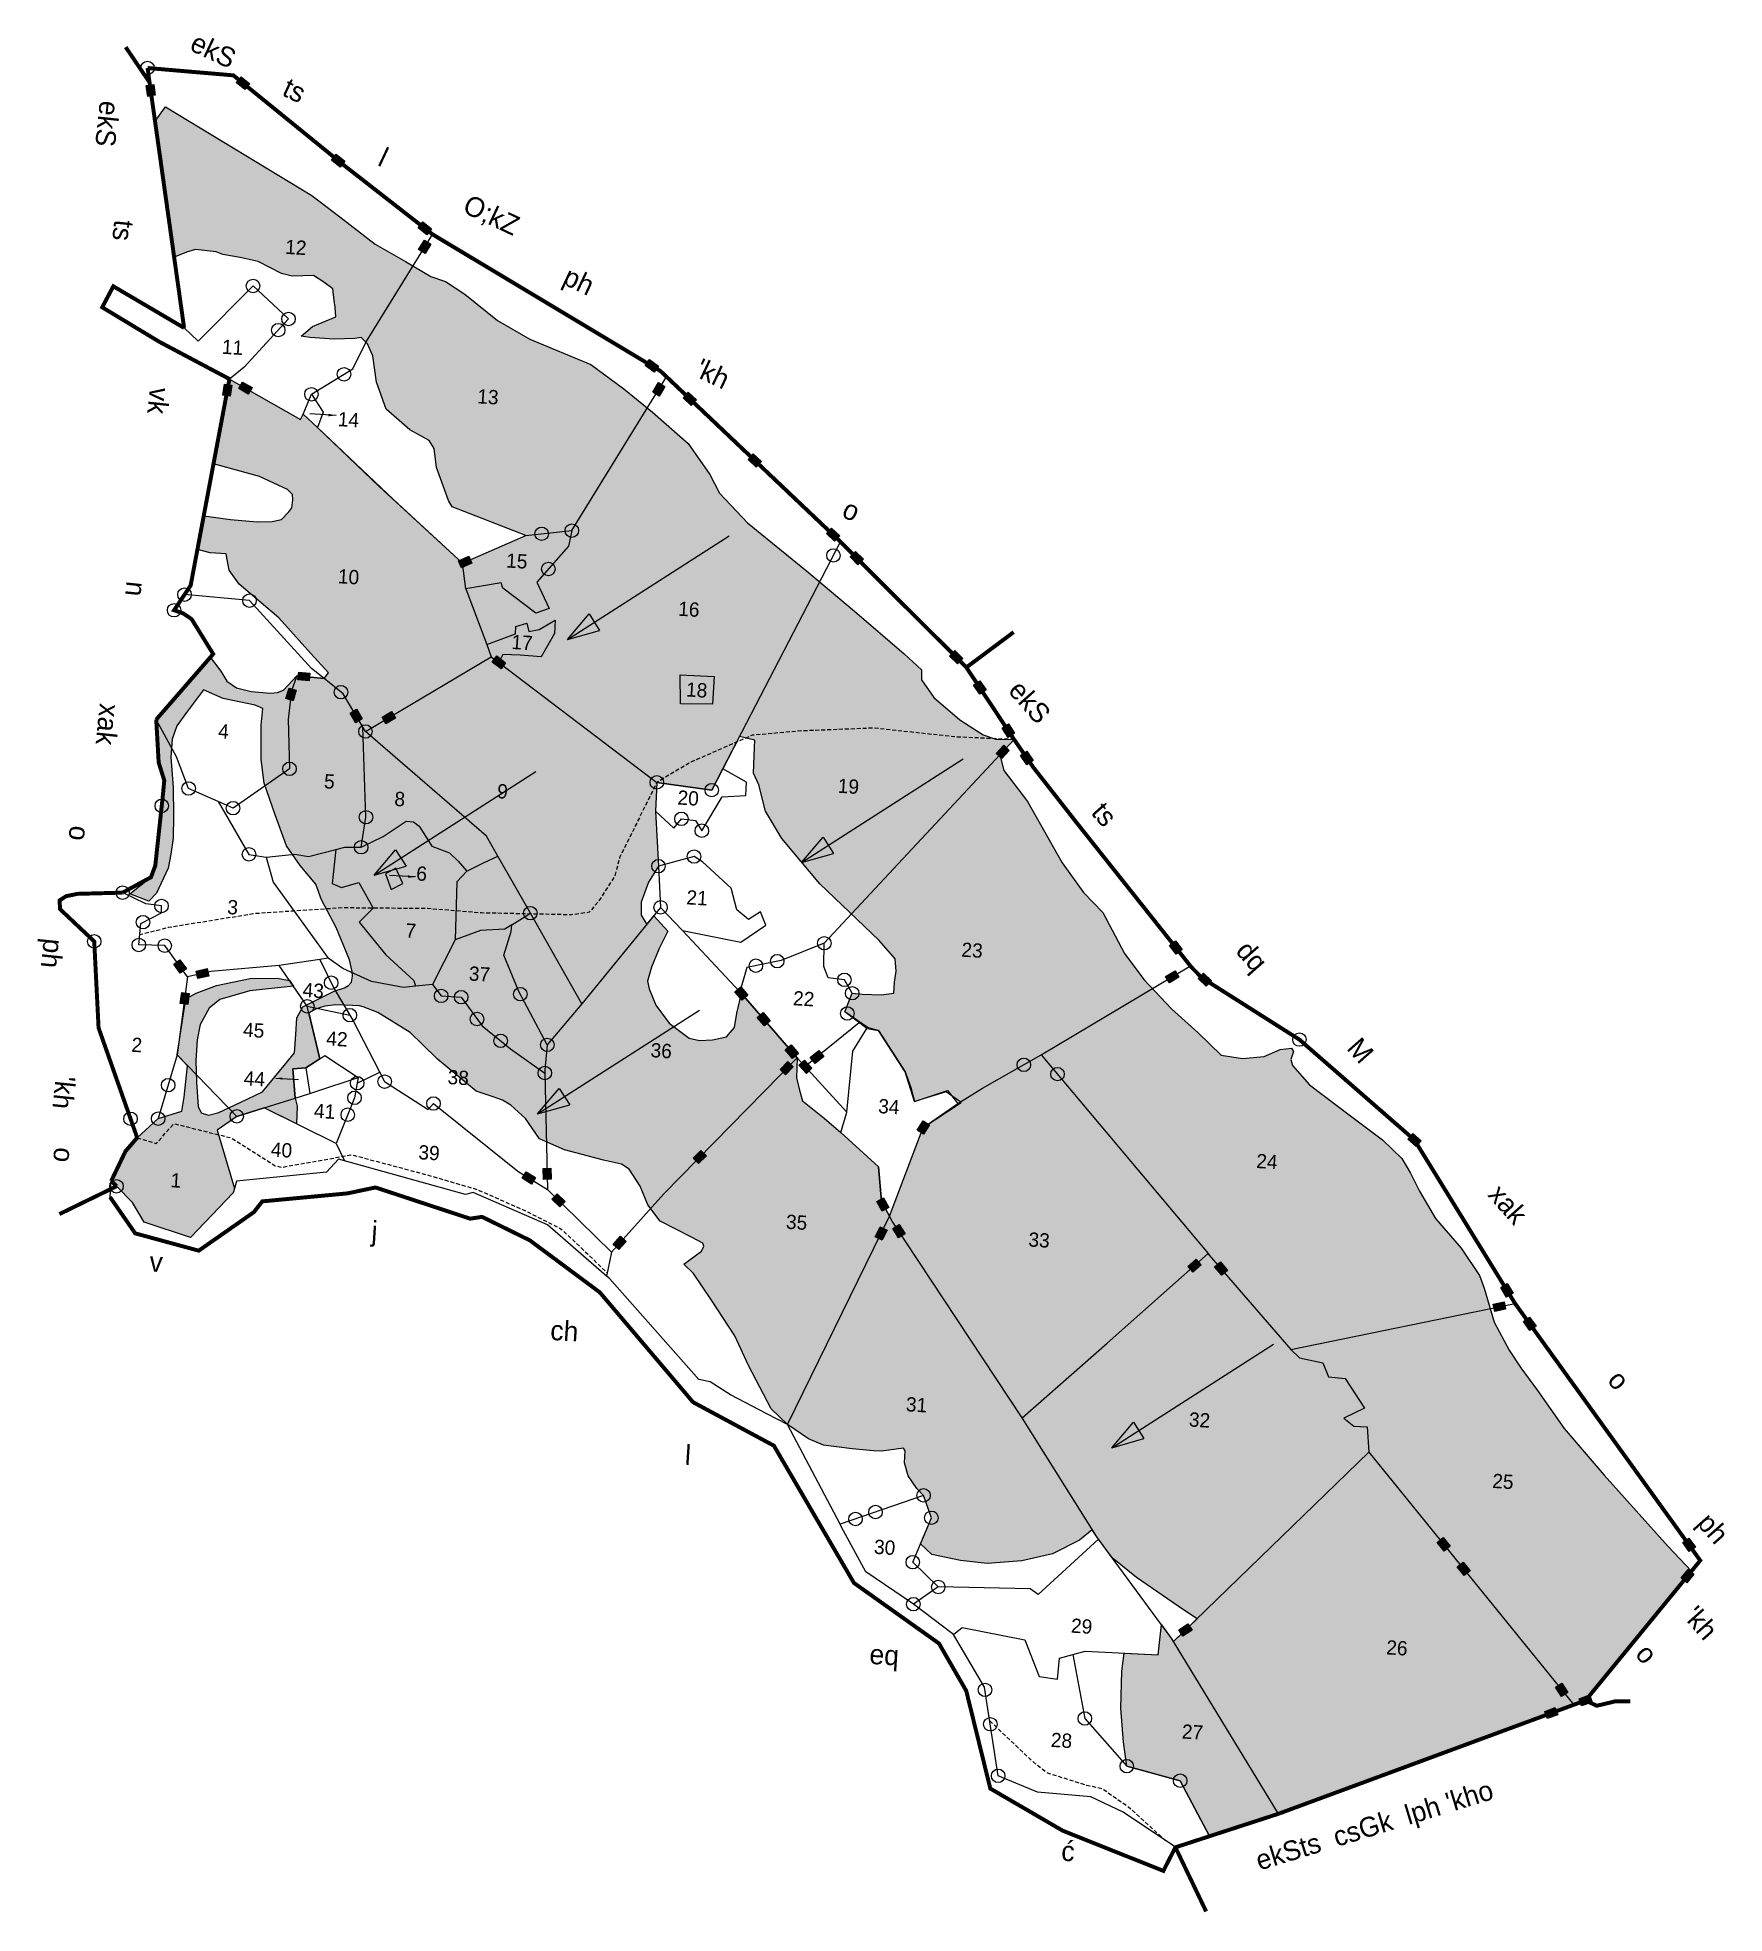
# Model space of a CAD drawing. Header units: metres. Extents: x 283299 to 285435, y 2014805 to 2017180.
import ezdxf
from ezdxf.enums import TextEntityAlignment as Align

# ---------------------------------------------------------------- set-up
doc = ezdxf.new("R2010")
doc.units = ezdxf.units.M
doc.header["$MEASUREMENT"] = 0
for name, pattern in [('DASHDOT', [1, 0.5, -0.25, 0, -0.25]), ('DASHED', [0.75, 0.5, -0.25]), ('DIVIDE', [1.25, 0.5, -0.25, 0, -0.25, 0, -0.25])]:
    doc.linetypes.add(name, pattern=pattern)
for name, color, linetype in [('LINE_FOOTPATH', 1, 'DASHED'), ('OFF', 1, 'Continuous'), ('POLY_HATCH', 12, 'Continuous'), ('POLY_PARCEL', 6, 'Continuous'), ('POLY_WATER', 4, 'Continuous'), ('SYM_ARROW', 1, 'Continuous'), ('SYM_STONE', 1, 'Continuous'), ('TEXT_MAPOUT', 7, 'Continuous'), ('TEXT_PARCEL', 7, 'Continuous'), ('V_BOUND_LINE', 7, 'Continuous'), ('V_BOUND_STREAM_LINE', 7, 'DASHDOT'), ('V_DIVIDE_LINE', 7, 'DIVIDE')]:
    doc.layers.add(name, color=color, linetype=linetype)
doc.styles.get("Standard").update_dxf_attribs({"font": 'arial.ttf'})
doc.styles.add('TEXT_MAP', font='', dxfattribs={"height": 2.5})
doc.styles.get('TEXT_MAP').set_extended_font_data('Kruti Dev 050')
doc.dimstyles.get("Standard").update_dxf_attribs({"dimtxt": 0.18, "dimasz": 0.18, "dimexe": 0.18, "dimexo": 0.0625, "dimgap": 0.09, "dimtad": 0, "dimtih": 1, "dimtoh": 1, "dimdec": 4, "dimzin": 0, "dimdsep": 46, "dimtxsty": 'Standard', "dimcen": 0.09, "dimadec": 0, "dimazin": 0, "dimtfac": 1, "dimtdec": 4, "dimtofl": 0, "dimtmove": 0, "dimatfit": 3, "dimfxl": 0, "dimtolj": 1, "dimtzin": 0, "dimarcsym": 0})
pattern_1 = [(356.4002, (282845.832, 2014516.865), (13.299396, 11.725077), [12.53697, -12.53697]), (86.4002, (282858.345, 2014516.078), (-11.725077, 13.299396), [12.53697, -12.53697])]

# ---------------------------------------------------------------- blocks, each defined once
blk = doc.blocks.new('STONESQUAREFILLED')
blk.add_hatch(color=256).paths.add_polyline_path([(0.7, -0.48), (0.7, 0.48), (-0.7, 0.48), (-0.7, -0.48)])
blk.add_lwpolyline([(-0.7, 0.48), (0.7, 0.48), (0.7, -0.48), (-0.7, -0.48)], close=True)
blk = doc.blocks.new('STONE')
blk.add_circle((0, 0), 0.851)
blk = doc.blocks.new('ARROWASPECT')
h = blk.add_hatch(color=256)
h.paths.add_polyline_path([(2.85, -2.85), (3.72, -1.98), (0, 0)])
h.paths.add_polyline_path([(0, 0), (1.98, -3.72), (2.85, -2.85)])
for points in [[(0, 0), (17.15, -17.15)], [(0, 0), (1.98, -3.72)], [(0, 0), (3.72, -1.98)], [(3.72, -1.98), (1.98, -3.72)]]:
    blk.add_lwpolyline(points)
blk = doc.blocks.new('TEXTARROW')
blk.add_leader([(0.04, -0.01), (8.68, -0.01)], dimstyle='Standard', override={"dimtxt": 2.5, "dimasz": 2.5, "dimexe": 1.25, "dimexo": 0.625, "dimgap": 0.625, "dimtad": 1, "dimtih": 0, "dimtoh": 0, "dimzin": 8, "dimcen": 2.5, "dimtofl": 1})
blk = doc.blocks.new('5232')
at = {"layer": 'POLY_HATCH'}
h = blk.add_hatch(dxfattribs=at)
h.set_pattern_fill('ZIGZAG', color=256, scale=100.295779, angle=-3.5998, style=0)
h.set_pattern_definition(pattern_1)
h.paths.add_polyline_path([(284203.1, 2016562), (284198.5, 2016565.8), (284162.8, 2016603.4), (284150.7, 2016627.2), (284123.3, 2016666.4), (284078.1, 2016705.8), (284041.6, 2016735.4), (284000.1, 2016766.1), (283922.9, 2016798.2), (283881.8, 2016822.1), (283840.4, 2016855.3), (283815.9, 2016871.4), (283797.5, 2016877.6), (283765.5, 2016896.7), (283726.8, 2016918.7), (283682.1, 2016953), (283646.9, 2016980.4), (283535.3, 2017047.9), (283461.4, 2017092.6), (283448.2, 2017074.5), (283472.4, 2016902), (283488.2, 2016908.5), (283499.5, 2016912), (283525.7, 2016908.7), (283534, 2016905.6), (283555.9, 2016901.7), (283578.6, 2016896.8), (283608.3, 2016881.3), (283621.7, 2016877.9), (283649, 2016878.8), (283662.1, 2016870.3), (283673.5, 2016861.9), (283675.2, 2016847.3), (283676.3, 2016838.7), (283677.3, 2016826.8), (283647.5, 2016814.2), (283633.1, 2016802.3), (283644.3, 2016800.3), (283674.9, 2016798.4), (283701.3, 2016799.3), (283709.1, 2016800.5), (283717.4, 2016792.6), (283723.8, 2016777.4), (283728.5, 2016743.9), (283740.9, 2016709.9), (283770.7, 2016683.4), (283795.4, 2016669.9), (283801.6, 2016660.1), (283804.4, 2016636.1), (283819.6, 2016594.3), (283824.3, 2016586.3), (283917.6, 2016549.9), (283837.3, 2016514.7), (283750.4, 2016594.9), (283653.7, 2016686.4), (283635.7, 2016703.4), (283632.3, 2016696.5), (283542.4, 2016747.9), (283522.2, 2016640.5), (283580.3, 2016624.7), (283615.8, 2016608), (283622.3, 2016601.6), (283622.7, 2016594.8), (283621.2, 2016584.7), (283617.5, 2016579.8), (283608.3, 2016570.1), (283596.3, 2016567.5), (283577.5, 2016567), (283543.6, 2016570), (283509.8, 2016574.7), (283501.8, 2016532.2), (283517.9, 2016527.7), (283538.3, 2016526.5), (283539.5, 2016519.6), (283542.1, 2016505.8), (283554.6, 2016488), (283604.8, 2016445.6), (283645.4, 2016400.5), (283667.7, 2016376.1), (283662.4, 2016368.6), (283627.6, 2016372.3), (283610.9, 2016354.1), (283603.1, 2016351.2), (283594.5, 2016350.1), (283569.9, 2016352.5), (283551.5, 2016357), (283539.2, 2016365.5), (283531.5, 2016377.9), (283518.2, 2016395.7), (283449.7, 2016316.8), (283452.8, 2016262.4), (283459.9, 2016239.7), (283448.5, 2016131.9), (283443, 2016117.2), (283416.3, 2016096.2), (283440.2, 2016087), (283449.9, 2016097.1), (283464.7, 2016128.9), (283468.4, 2016146.5), (283471.3, 2016166.8), (283471.4, 2016194.9), (283471.1, 2016230.7), (283468.4, 2016269.2), (283469.8, 2016292.1), (283476, 2016308.7), (283488.2, 2016325.8), (283509.5, 2016354.3), (283534.4, 2016343.4), (283574.8, 2016334.9), (283584.8, 2016330.8), (283582.6, 2016309.7), (283582.4, 2016266.3), (283586.5, 2016236.2), (283600.1, 2016196.2), (283614.7, 2016156.9), (283631.9, 2016132), (283651.7, 2016108.6), (283659, 2016088.6), (283677.4, 2016053.6), (283694.4, 2016012.5), (283697.7, 2015997.8), (283698.2, 2015991.8), (283696.9, 2015984.3), (283693.2, 2015980.2), (283687.9, 2015977.2), (283674.9, 2015972.9), (283635.3, 2015953.2), (283627.6, 2015939.2), (283626.3, 2015918), (283624.8, 2015895.1), (283611.9, 2015878.9), (283584.2, 2015845.7), (283556.1, 2015832.2), (283528.9, 2015819.4), (283515.9, 2015816), (283506.7, 2015819.1), (283503, 2015827), (283500.6, 2015857.8), (283499.8, 2015885.1), (283501.4, 2015911.4), (283505.2, 2015930.8), (283516.7, 2015951.3), (283530.2, 2015962.4), (283568.4, 2015973.6), (283623.4, 2015979.4), (283618.3, 2015986.7), (283602.7, 2015989.6), (283568.6, 2015989.2), (283526.2, 2015980), (283500.1, 2015970.5), (283487.2, 2015963.2), (283476.2, 2015892.3), (283489.5, 2015878.6), (283484.9, 2015839), (283482.1, 2015821.3), (283452.2, 2015811.6), (283425.6, 2015787.5), (283410.7, 2015770.2), (283392.7, 2015732.7), (283399.4, 2015726), (283419.7, 2015705.5), (283434.5, 2015680.4), (283493.1, 2015661), (283547.1, 2015717.7), (283548.6, 2015723.1), (283526.9, 2015797.1), (283551.7, 2015814.5), (283586.3, 2015825.3), (283627.2, 2015805.2), (283628.2, 2015827.5), (283625.8, 2015837.7), (283622.6, 2015874.6), (283639.1, 2015876), (283656.9, 2015887.4), (283643, 2015945.4), (283651.2, 2015950.3), (283656.4, 2015951.7), (283663.4, 2015953.8), (283677.1, 2015955.5), (283698.4, 2015955), (283706.9, 2015954.5), (283711.9, 2015953.3), (283730.2, 2015946.2), (283771.2, 2015920.6), (283786.5, 2015906.1), (283805.7, 2015887), (283830.3, 2015866.6)])
h = blk.add_hatch(dxfattribs=at)
h.set_pattern_fill('ZIGZAG', color=256, scale=100.295779, angle=-3.5998, style=0)
h.set_pattern_definition(pattern_1)
h.paths.add_polyline_path([(285037.9, 2015742.7), (285026.7, 2015761), (285002.6, 2015784.7), (284962, 2015815.3), (284909.9, 2015854.4), (284888.4, 2015878.7), (284886.3, 2015886.5), (284889.5, 2015896.5), (284887.2, 2015900.9), (284872.7, 2015899.3), (284852.5, 2015890.4), (284825.1, 2015887.8), (284798.1, 2015892.1), (284769.2, 2015920.3), (284735.3, 2015950.5), (284700.1, 2015987.7), (284675.8, 2016020.7), (284648.4, 2016072.7), (284623.6, 2016098.1), (284597, 2016135.5), (284552.9, 2016213.1), (284523, 2016252.4), (284517.8, 2016272), (284536, 2016291.5), (284512.7, 2016292.2), (284496.9, 2016297.5), (284467.4, 2016316.4), (284434.2, 2016344.9), (284418.6, 2016367.1), (284418.6, 2016379.9), (284396.8, 2016400), (284333.8, 2016454.2), (284273, 2016504.9), (284203.1, 2016562), (283830.3, 2015866.6), (283854.6, 2015846.6), (283876.3, 2015839.2), (283888, 2015835.1), (283898.6, 2015828.5), (283917.2, 2015812), (283935.2, 2015786.1), (283966.7, 2015772.2), (284016.1, 2015758.9), (284038.8, 2015754.1), (284048.6, 2015747.5), (284062.6, 2015726.2), (284072.2, 2015702.6), (284087.9, 2015682), (284127.6, 2015661.6), (284141.6, 2015653.9), (284143, 2015650.4), (284140.1, 2015643.8), (284117.7, 2015627.3), (284130.1, 2015615.8), (284152.7, 2015582), (284182.3, 2015536.7), (284199.5, 2015499), (284228.4, 2015444.4), (284249, 2015424.5), (284275.5, 2015406.5), (284294.6, 2015398.5), (284330.9, 2015393.7), (284358, 2015391.1), (284368.2, 2015390.5), (284395.7, 2015394.7), (284398, 2015391.2), (284397.1, 2015375.9), (284402, 2015359.4), (284412.9, 2015343.4), (284421.3, 2015334.7), (284431.2, 2015306.4), (284417.3, 2015273.4), (284431.9, 2015259.9), (284468.1, 2015252.5), (284501.9, 2015248.7), (284545.6, 2015251.9), (284584.5, 2015260.6), (284618.8, 2015278), (284634.9, 2015291.3), (284640.7, 2015282.1), (284660.3, 2015255.5), (284690.8, 2015230.9), (284750.4, 2015189.7), (284767.6, 2015178.5), (284737.8, 2015149.7), (284722.7, 2015171), (284718.5, 2015132.7), (284675.4, 2015135), (284672.3, 2015112), (284671, 2015065.2), (284674.3, 2015022.4), (284678.6, 2014992), (284746.2, 2014973.5), (284783.5, 2014903.3), (284870.8, 2014931.7), (285244.7, 2015069.7), (285259.5, 2015075.1), (285393.5, 2015238.6), (285364.3, 2015270), (285283.1, 2015360.2), (285232.3, 2015419.6), (285198.7, 2015467.7), (285177.5, 2015496.3), (285162.7, 2015518.5), (285143.6, 2015553.8), (285131, 2015597.2), (285125.2, 2015612.9), (285101.8, 2015647.5), (285069.3, 2015685.4), (285049.3, 2015719.8)])
h.paths.add_polyline_path([(284468.9, 2015832.1), (284421, 2015800.4), (284378.2, 2015688.1), (284367.9, 2015706.9), (284364.1, 2015750.7), (284316.6, 2015794.1), (284295.4, 2015812.4), (284268.1, 2015834.2), (284264.2, 2015847.8), (284260.4, 2015863.3), (284261.1, 2015888.8), (284190.7, 2015970), (284184.9, 2015945.1), (284181.9, 2015927.1), (284171.6, 2015915.3), (284154.1, 2015911.6), (284137.8, 2015910.7), (284124.6, 2015913.5), (284099, 2015932.3), (284082.2, 2015955.4), (284074, 2015976), (284071.7, 2015985.7), (284076.7, 2016003.5), (284086.7, 2016026.8), (284097.7, 2016049.1), (284079.6, 2016068.5), (284070.7, 2016057.6), (284063.6, 2016069.4), (284063.6, 2016085.6), (284072.9, 2016110.9), (284085.6, 2016131.2), (284081.9, 2016200.7), (284083.6, 2016237.3), (284153.1, 2016227.5), (284167.2, 2016254.6), (284188.4, 2016295.5), (284207.7, 2016290.8), (284207.1, 2016281.3), (284206, 2016248.9), (284212.7, 2016234.1), (284221.2, 2016201), (284242, 2016166.3), (284290, 2016108.7), (284364.9, 2016037), (284385.5, 2016013.8), (284386.4, 2015998.4), (284384.7, 2015984.6), (284383.8, 2015970.3), (284367.5, 2015968.5), (284343.6, 2015969.1), (284330.9, 2015970.4), (284321.8, 2015947), (284351.1, 2015926.6), (284364.3, 2015923.1), (284397.9, 2015870.7), (284409.8, 2015833.2), (284449.9, 2015845.7)], flags=16)
at = {"layer": 'LINE_FOOTPATH', "ltscale": 10, "flags": 128}
for points in [[(284536, 2016291.5), (284461.7, 2016294.8), (284358.8, 2016306), (284265.7, 2016302.4), (284204.1, 2016296.9), (284126.7, 2016262.9), (284083.6, 2016237.3), (284036.5, 2016142.2), (284030.3, 2016119), (284009.4, 2016086.2), (283998, 2016072.8), (283975.4, 2016069.6), (283861.5, 2016072), (283793.6, 2016077.5), (283685.4, 2016078.4), (283575.5, 2016071.2), (283464.9, 2016053.5), (283428.7, 2016044.1)], [(283425.6, 2015787.5), (283449.8, 2015780.2), (283472.1, 2015805.4), (283544.9, 2015787.2), (283600.5, 2015751.9), (283608.8, 2015750.1), (283697.4, 2015765.9), (283790.5, 2015741.1), (283856.1, 2015722), (283919.3, 2015694), (283962.6, 2015671.9), (283995.7, 2015640.6), (284020.6, 2015616.4)], [(284505.1, 2015049.3), (284559.5, 2014997.7), (284578.1, 2014983.5), (284627.1, 2014968.1), (284647.6, 2014963.6), (284681.2, 2014940.1), (284727.7, 2014897.6)]]:
    blk.add_lwpolyline(points, dxfattribs=at)
at = {"layer": 'OFF'}
blk.add_lwpolyline([(283391.2, 2015712.4), (283392.7, 2015732.7)], dxfattribs=at)
at = {"layer": 'POLY_HATCH'}
for points in [[(283448.2, 2017074.5), (283461.4, 2017092.6), (283535.3, 2017047.9), (283646.9, 2016980.4), (283682.1, 2016953), (283726.8, 2016918.7), (283765.5, 2016896.7), (283797.5, 2016877.6), (283815.9, 2016871.4), (283840.4, 2016855.3), (283881.8, 2016822.1), (283922.9, 2016798.2), (284000.1, 2016766.1), (284041.6, 2016735.4), (284078.1, 2016705.8), (284123.3, 2016666.4), (284150.7, 2016627.2), (284162.8, 2016603.4), (284198.5, 2016565.8), (284273, 2016504.9), (284333.8, 2016454.2), (284396.8, 2016400), (284418.6, 2016379.9), (284418.6, 2016367.1), (284434.2, 2016344.9), (284467.4, 2016316.4), (284496.9, 2016297.5), (284512.7, 2016292.2), (284536, 2016291.5), (284517.8, 2016272), (284523, 2016252.4), (284552.9, 2016213.1), (284597, 2016135.5), (284623.6, 2016098.1), (284648.4, 2016072.7), (284675.8, 2016020.7), (284700.1, 2015987.7), (284735.3, 2015950.5), (284769.2, 2015920.3), (284798.1, 2015892.1), (284825.1, 2015887.8), (284852.5, 2015890.4), (284872.7, 2015899.3), (284887.2, 2015900.9), (284889.5, 2015896.5), (284886.3, 2015886.5), (284888.4, 2015878.7), (284909.9, 2015854.4), (284962, 2015815.3), (285002.6, 2015784.7), (285026.7, 2015761), (285037.9, 2015742.7), (285049.3, 2015719.8), (285069.3, 2015685.4), (285101.8, 2015647.5), (285125.2, 2015612.9), (285131, 2015597.2), (285143.6, 2015553.8), (285162.7, 2015518.5), (285177.5, 2015496.3), (285198.7, 2015467.7), (285232.3, 2015419.6), (285283.1, 2015360.2), (285364.3, 2015270), (285393.5, 2015238.6), (285259.5, 2015075.1), (285244.7, 2015069.7), (284870.8, 2014931.7), (284783.5, 2014903.3), (284746.2, 2014973.5), (284678.6, 2014992), (284674.3, 2015022.4), (284671, 2015065.2), (284672.3, 2015112), (284675.4, 2015135), (284718.5, 2015132.7), (284722.7, 2015171), (284737.8, 2015149.7), (284767.6, 2015178.5), (284750.4, 2015189.7), (284690.8, 2015230.9), (284660.3, 2015255.5), (284640.7, 2015282.1), (284634.9, 2015291.3), (284618.8, 2015278), (284584.5, 2015260.6), (284545.6, 2015251.9), (284501.9, 2015248.7), (284468.1, 2015252.5), (284431.9, 2015259.9), (284417.3, 2015273.4), (284431.2, 2015306.4), (284421.3, 2015334.7), (284412.9, 2015343.4), (284402, 2015359.4), (284397.1, 2015375.9), (284398, 2015391.2), (284395.7, 2015394.7), (284368.2, 2015390.5), (284358, 2015391.1), (284330.9, 2015393.7), (284294.6, 2015398.5), (284275.5, 2015406.5), (284249, 2015424.5), (284228.4, 2015444.4), (284199.5, 2015499), (284182.3, 2015536.7), (284152.7, 2015582), (284130.1, 2015615.8), (284117.7, 2015627.3), (284140.1, 2015643.8), (284143, 2015650.4), (284141.6, 2015653.9), (284127.6, 2015661.6), (284087.9, 2015682), (284072.2, 2015702.6), (284062.6, 2015726.2), (284048.6, 2015747.5), (284038.8, 2015754.1), (284016.1, 2015758.9), (283966.7, 2015772.2), (283935.2, 2015786.1), (283917.2, 2015812), (283898.6, 2015828.5), (283888, 2015835.1), (283876.3, 2015839.2), (283854.6, 2015846.6), (283805.7, 2015887), (283786.5, 2015906.1), (283771.2, 2015920.6), (283730.2, 2015946.2), (283711.9, 2015953.3), (283706.9, 2015954.5), (283698.4, 2015955), (283677.1, 2015955.5), (283663.4, 2015953.8), (283656.4, 2015951.7), (283651.2, 2015950.3), (283643, 2015945.4), (283656.9, 2015887.4), (283639.1, 2015876), (283622.6, 2015874.6), (283625.8, 2015837.7), (283628.2, 2015827.5), (283627.2, 2015805.2), (283586.3, 2015825.3), (283551.7, 2015814.5), (283526.9, 2015797.1), (283548.6, 2015723.1), (283547.1, 2015717.7), (283493.1, 2015661), (283434.5, 2015680.4), (283419.7, 2015705.5), (283399.4, 2015726), (283392.7, 2015732.7), (283410.7, 2015770.2), (283425.6, 2015787.5), (283452.2, 2015811.6), (283482.1, 2015821.3), (283484.9, 2015839), (283489.5, 2015878.6), (283476.2, 2015892.3), (283487.2, 2015963.2), (283500.1, 2015970.5), (283526.2, 2015980), (283568.6, 2015989.2), (283602.7, 2015989.6), (283618.3, 2015986.7), (283623.4, 2015979.4), (283568.4, 2015973.6), (283530.2, 2015962.4), (283516.7, 2015951.3), (283505.2, 2015930.8), (283501.4, 2015911.4), (283499.8, 2015885.1), (283500.6, 2015857.8), (283503, 2015827), (283506.7, 2015819.1), (283515.9, 2015816), (283528.9, 2015819.4), (283556.1, 2015832.2), (283584.2, 2015845.7), (283611.9, 2015878.9), (283624.8, 2015895.1), (283626.3, 2015918), (283627.6, 2015939.2), (283635.3, 2015953.2), (283674.9, 2015972.9), (283687.9, 2015977.2), (283693.2, 2015980.2), (283696.9, 2015984.3), (283698.2, 2015991.8), (283697.7, 2015997.8), (283694.4, 2016012.5), (283677.4, 2016053.6), (283659, 2016088.6), (283651.7, 2016108.6), (283631.9, 2016132), (283614.7, 2016156.9), (283600.1, 2016196.2), (283586.5, 2016236.2), (283582.4, 2016266.3), (283582.6, 2016309.7), (283584.8, 2016330.8), (283574.8, 2016334.9), (283534.4, 2016343.4), (283509.5, 2016354.3), (283488.2, 2016325.8), (283476, 2016308.7), (283469.8, 2016292.1), (283468.4, 2016269.2), (283471.1, 2016230.7), (283471.4, 2016194.9), (283471.3, 2016166.8), (283468.4, 2016146.5), (283464.7, 2016128.9), (283449.9, 2016097.1), (283440.2, 2016087), (283416.3, 2016096.2), (283443, 2016117.2), (283448.5, 2016131.9), (283459.9, 2016239.7), (283452.8, 2016262.4), (283449.7, 2016316.8), (283518.2, 2016395.7), (283531.5, 2016377.9), (283539.2, 2016365.5), (283551.5, 2016357), (283569.9, 2016352.5), (283594.5, 2016350.1), (283603.1, 2016351.2), (283610.9, 2016354.1), (283627.6, 2016372.3), (283662.4, 2016368.6), (283667.7, 2016376.1), (283645.4, 2016400.5), (283604.8, 2016445.6), (283554.6, 2016488), (283542.1, 2016505.8), (283539.5, 2016519.6), (283538.3, 2016526.5), (283517.9, 2016527.7), (283501.8, 2016532.2), (283509.8, 2016574.7), (283543.6, 2016570), (283577.5, 2016567), (283596.3, 2016567.5), (283608.3, 2016570.1), (283617.5, 2016579.8), (283621.2, 2016584.7), (283622.7, 2016594.8), (283622.3, 2016601.6), (283615.8, 2016608), (283580.3, 2016624.7), (283522.2, 2016640.5), (283542.4, 2016747.9), (283632.3, 2016696.5), (283635.7, 2016703.4), (283653.7, 2016686.4), (283750.4, 2016594.9), (283837.3, 2016514.7), (283917.6, 2016549.9), (283824.3, 2016586.3), (283819.6, 2016594.3), (283804.4, 2016636.1), (283801.6, 2016660.1), (283795.4, 2016669.9), (283770.7, 2016683.4), (283740.9, 2016709.9), (283728.5, 2016743.9), (283723.8, 2016777.4), (283717.4, 2016792.6), (283709.1, 2016800.5), (283701.3, 2016799.3), (283674.9, 2016798.4), (283644.3, 2016800.3), (283633.1, 2016802.3), (283647.5, 2016814.2), (283677.3, 2016826.8), (283676.3, 2016838.7), (283675.2, 2016847.3), (283673.5, 2016861.9), (283662.1, 2016870.3), (283649, 2016878.8), (283621.7, 2016877.9), (283608.3, 2016881.3), (283578.6, 2016896.8), (283555.9, 2016901.7), (283534, 2016905.6), (283525.7, 2016908.7), (283499.5, 2016912), (283488.2, 2016908.5), (283472.4, 2016902), (283448.2, 2017074.5)], [(284167.2, 2016254.6), (284153.1, 2016227.5), (284083.6, 2016237.3), (284081.9, 2016200.7), (284085.6, 2016131.2), (284072.9, 2016110.9), (284063.6, 2016085.6), (284063.6, 2016069.4), (284070.7, 2016057.6), (284079.6, 2016068.5), (284097.7, 2016049.1), (284086.7, 2016026.8), (284076.7, 2016003.5), (284071.7, 2015985.7), (284074, 2015976), (284082.2, 2015955.4), (284099, 2015932.3), (284124.6, 2015913.5), (284137.8, 2015910.7), (284154.1, 2015911.6), (284171.6, 2015915.3), (284181.9, 2015927.1), (284184.9, 2015945.1), (284190.7, 2015970), (284261.1, 2015888.8), (284260.4, 2015863.3), (284264.2, 2015847.8), (284268.1, 2015834.2), (284295.4, 2015812.4), (284316.6, 2015794.1), (284364.1, 2015750.7), (284367.9, 2015706.9), (284378.2, 2015688.1), (284421, 2015800.4), (284468.9, 2015832.1), (284449.9, 2015845.7), (284409.8, 2015833.2), (284397.9, 2015870.7), (284364.3, 2015923.1), (284351.1, 2015926.6), (284321.8, 2015947), (284330.9, 2015970.4), (284343.6, 2015969.1), (284367.5, 2015968.5), (284383.8, 2015970.3), (284384.7, 2015984.6), (284386.4, 2015998.4), (284385.5, 2016013.8), (284364.9, 2016037), (284290, 2016108.7), (284242, 2016166.3), (284221.2, 2016201), (284212.7, 2016234.1), (284206, 2016248.9), (284207.1, 2016281.3), (284207.7, 2016290.8), (284188.4, 2016295.5), (284167.2, 2016254.6)]]:
    blk.add_lwpolyline(points, dxfattribs=at)
at = {"layer": 'POLY_PARCEL'}
for points in [[(283715.5, 2016794.8), (283799.6, 2016931)], [(283485, 2016812.6), (283502.7, 2016795.7), (283572.3, 2016865.7), (283617.2, 2016823.9), (283560.9, 2016762.8), (283542.4, 2016747.9)], [(283646.2, 2016728.6), (283698.5, 2016760.6), (283715.5, 2016794.8)], [(283542.4, 2016747.9), (283632.3, 2016696.5), (283635.7, 2016703.4)], [(283975.9, 2016556), (284095.9, 2016750.7)], [(283635.7, 2016703.4), (283646.2, 2016728.6)], [(283646.2, 2016728.6), (283661.1, 2016706), (283653.7, 2016686.4)], [(283635.7, 2016703.4), (283653.7, 2016686.4)], [(283653.7, 2016686.4), (283732.5, 2016611.5), (283837.3, 2016514.7)], [(283837.3, 2016514.7), (283917.6, 2016549.9), (283975.9, 2016556)], [(283975.9, 2016556), (283971.8, 2016536.5), (283931.7, 2016490.9), (283947.3, 2016457.6), (283930.5, 2016451.4), (283888.6, 2016483.2), (283886.6, 2016490.1), (283841.6, 2016482.5)], [(284167.2, 2016254.6), (284316.1, 2016541.8)], [(283841.6, 2016482.5), (283837.3, 2016514.7)], [(283841.6, 2016482.5), (283868.2, 2016411.7)], [(283662.4, 2016368.6), (283646.5, 2016381.4), (283567.8, 2016467.4), (283485.5, 2016475)], [(283868.2, 2016411.7), (283904.5, 2016425.5), (283905, 2016434.5), (283918.9, 2016438.8), (283921.5, 2016428.2), (283934.7, 2016430.7), (283954.9, 2016442.7), (283953.8, 2016425.8), (283937, 2016396.2), (283910.5, 2016398.5), (283888.5, 2016399.2), (283883.6, 2016389.2)], [(283868.2, 2016411.7), (283874, 2016396.4)], [(283714.6, 2016301.7), (283874, 2016396.4)], [(283874, 2016396.4), (283883.6, 2016389.2)], [(283883.6, 2016389.2), (284083.6, 2016237.3)], [(283662.4, 2016368.6), (283627.6, 2016372.3), (283620.9, 2016353), (283616.9, 2016317.3), (283618.4, 2016254.5), (283547, 2016204.7), (283528.3, 2016213)], [(283714.6, 2016301.7), (283686.2, 2016349.4), (283662.4, 2016368.6)], [(284113, 2016373.5), (284156.1, 2016371.4), (284153.9, 2016336.2), (284113.7, 2016336.9), (284113, 2016373.5)], [(283528.3, 2016213), (283490.7, 2016229.6), (283475.5, 2016269.5), (283449.7, 2016316.8)], [(283709.2, 2016155.2), (283715.3, 2016193.2), (283711.3, 2016307.1)], [(283882.4, 2016143.9), (283868, 2016169.2), (283714.6, 2016301.7)], [(284295.6, 2016033.7), (284536, 2016291.5)], [(284081.9, 2016200.7), (284105.2, 2016179.5), (284114.7, 2016191.2), (284132.7, 2016188.9), (284140.6, 2016176.1), (284166.1, 2016218.9), (284196.1, 2016220.6), (284197.1, 2016237.5), (284167.2, 2016254.6)], [(284083.6, 2016237.3), (284153.1, 2016227.5), (284167.2, 2016254.6)], [(284083.6, 2016237.3), (284081.9, 2016200.7)], [(283528.3, 2016213), (283567.1, 2016146.2), (283589, 2016142.7)], [(284081.9, 2016200.7), (284085.6, 2016131.2)], [(283709.2, 2016155.2), (283736.9, 2016168.7), (283766, 2016188), (283775.3, 2016187.4), (283782.5, 2016181.9), (283798.6, 2016156.4), (283820.9, 2016148.2), (283832.1, 2016137.4), (283843.1, 2016124.9)], [(283589, 2016142.7), (283625.2, 2016146.5), (283642.7, 2016143.6), (283677.1, 2016152.4)], [(283677.1, 2016152.4), (283672.3, 2016109.3), (283684.2, 2016104.2), (283706.2, 2016110.7), (283724.2, 2016078), (283706.6, 2016060.5), (283740.6, 2016018.9), (283775.9, 2015986.5), (283778.2, 2015979.2)], [(283677.1, 2016152.4), (283688.5, 2016155.3), (283709.2, 2016155.2)], [(283589, 2016142.7), (283597.9, 2016111), (283667.4, 2016014.6)], [(283753.2, 2016128.6), (283739.9, 2016121.5), (283747.2, 2016101.7), (283762.1, 2016109.4), (283753.2, 2016128.6)], [(283843.1, 2016124.9), (283830.4, 2016111.3), (283828.4, 2016038)], [(283843.1, 2016124.9), (283864.1, 2016135.4), (283882.4, 2016143.9)], [(283923.4, 2016071.7), (283882.4, 2016143.9)], [(284115.9, 2016049.7), (284189.9, 2016035.2), (284221.7, 2016056.4), (284214.7, 2016073.6), (284199.5, 2016063.6), (284185, 2016076), (284177.6, 2016103.3), (284141.3, 2016136.7), (284130.7, 2016143.4), (284085.6, 2016131.2)], [(284085.6, 2016131.2), (284088.3, 2016079.1)], [(283436.5, 2016083.6), (283407.1, 2016097.7)], [(283489.5, 2015991.1), (283460.5, 2016030.6), (283427.7, 2016031.5), (283430, 2016058.8), (283456.4, 2016072.3), (283456.4, 2016080.9), (283436.5, 2016083.6)], [(284088.3, 2016079.1), (283988.5, 2015957.1)], [(284115.9, 2016049.7), (284088.3, 2016079.1)], [(283899.8, 2016056.8), (283891, 2016051.4), (283860.5, 2016050), (283828.4, 2016038)], [(283944.9, 2015905), (283908.9, 2015972.6), (283889.8, 2016018.4), (283899.3, 2016048.4), (283899.8, 2016056.8)], [(283899.8, 2016056.8), (283923.4, 2016071.7)], [(283988.5, 2015957.1), (283923.4, 2016071.7)], [(283828.4, 2016038), (283799.5, 2015981.6)], [(284188.6, 2015972.1), (284115.9, 2016049.7)], [(284295.6, 2016033.7), (284240.8, 2016012), (284197.6, 2016002.8), (284188.6, 2015972.1)], [(284349.5, 2015925.6), (284321.8, 2015947), (284330.9, 2015970.4), (284321.1, 2015987.4), (284300.5, 2015989.7), (284294.9, 2016004.3), (284295.6, 2016033.7)], [(283605.2, 2016005.7), (283518.8, 2015997.7), (283489.5, 2015991.1)], [(283657, 2016013.1), (283605.2, 2016005.7)], [(283656.9, 2015887.4), (283641, 2015953.8), (283605.2, 2016005.7)], [(283667.4, 2016014.6), (283657, 2016013.1)], [(283657, 2016013.1), (283674.9, 2015976.1), (283698.6, 2015936.2), (283738.9, 2015858.5), (283793.9, 2015823), (283800.8, 2015830.8), (283907.6, 2015745.2)], [(283778.2, 2015979.2), (283763, 2015977.6), (283722.1, 2015985.2), (283686, 2016001.8), (283667.4, 2016014.6)], [(284570.4, 2015892.4), (284759.2, 2016004.9)], [(283489.5, 2015991.1), (283476.2, 2015892.3)], [(283799.5, 2015981.6), (283778.2, 2015979.2)], [(283799.5, 2015981.6), (283810.5, 2015967), (283835.8, 2015965.4), (283862.2, 2015929.1), (283898.4, 2015899.8), (283941.8, 2015869.4)], [(284261.1, 2015888.8), (284190.7, 2015970), (284188.6, 2015972.1)], [(283641, 2015953.8), (283694.8, 2015942.6)], [(283988.5, 2015957.1), (283944.9, 2015905)], [(284339.9, 2015933.1), (284271.3, 2015877.6)], [(284324.1, 2015820), (284331.8, 2015897.2), (284349.5, 2015925.6)], [(284349.5, 2015925.6), (284364.3, 2015923.1), (284397.9, 2015870.7), (284405, 2015851), (284409.8, 2015833.2), (284451.6, 2015847.1), (284464.7, 2015830.8)], [(283476.2, 2015892.3), (283452.2, 2015811.6), (283425.6, 2015787.5)], [(283476.2, 2015892.3), (283551.7, 2015814.5)], [(283639.1, 2015876), (283656.9, 2015887.4)], [(283656.9, 2015887.4), (283663.3, 2015891.5), (283705.4, 2015863.9)], [(283944.9, 2015905), (283941.7, 2015873.6), (283941.8, 2015869.4)], [(284092.3, 2015716.4), (284261.1, 2015888.8)], [(284324.1, 2015820), (284261.1, 2015888.8)], [(284464.7, 2015830.8), (284496.1, 2015850.1), (284570.4, 2015892.4)], [(284570.4, 2015892.4), (284781.6, 2015640.8)], [(283625.8, 2015837.7), (283622.6, 2015874.6), (283639.1, 2015876)], [(283639.1, 2015876), (283644.1, 2015843.5)], [(283644.1, 2015843.5), (283651.9, 2015845.9), (283705.4, 2015863.9)], [(283705.4, 2015863.9), (283700.7, 2015838), (283677.6, 2015780.3)], [(283704.1, 2015856.5), (283732.7, 2015870.4)], [(283941.8, 2015869.4), (283945, 2015722)], [(283625.8, 2015837.7), (283644.1, 2015843.5)], [(283551.7, 2015814.5), (283586.3, 2015825.3)], [(283586.3, 2015825.3), (283625.8, 2015837.7)], [(283677.6, 2015780.3), (283586.3, 2015825.3)], [(284378.2, 2015688.1), (284367.9, 2015706.9), (284364.1, 2015750.7), (284316.6, 2015794.1), (284324.1, 2015820)], [(284378.2, 2015688.1), (284421, 2015800.4), (284464.7, 2015830.8)], [(283551.7, 2015814.5), (283526.9, 2015797.1), (283548.6, 2015723.1)], [(283677.6, 2015780.3), (283688.2, 2015758.2)], [(283907.6, 2015745.2), (283945, 2015722)], [(283945, 2015722), (284026, 2015642.6)], [(284026, 2015642.6), (284092.3, 2015716.4)], [(284249, 2015424.5), (284378.2, 2015688.1)], [(284546, 2015432.8), (284381.6, 2015682), (284378.2, 2015688.1)], [(284026, 2015642.6), (284019.8, 2015612.3)], [(284546, 2015432.8), (284653.8, 2015527.5), (284781.6, 2015640.8)], [(284781.6, 2015640.8), (284783.1, 2015639), (284886.2, 2015519.5)], [(284886.2, 2015519.5), (285170.2, 2015577.7)], [(284886.2, 2015519.5), (284897.2, 2015508.8), (284927, 2015502.7), (284934.2, 2015484.7), (284955.1, 2015482.6), (284979.5, 2015445), (284953.6, 2015432.4), (284966.3, 2015422.4), (284983, 2015421.4), (284985.2, 2015389.4)], [(284642.8, 2015279.2), (284640.7, 2015282.1), (284546, 2015432.8)], [(284985.2, 2015389.4), (284737.8, 2015149.7)], [(284985.2, 2015389.4), (285244.7, 2015069.7)], [(284439.9, 2015218.8), (284407.6, 2015250.2), (284431.2, 2015306.4), (284421.3, 2015334.7), (284315.6, 2015298.1)], [(284642.8, 2015279.2), (284566.6, 2015209.3), (284556.2, 2015216.5), (284439.9, 2015218.8)], [(284722.7, 2015171), (284642.8, 2015279.2)], [(284439.9, 2015218.8), (284408.4, 2015197)], [(284459, 2015158.5), (284470.2, 2015167.5), (284549.6, 2015151.9), (284567.7, 2015105.3), (284590.9, 2015102.2), (284593.4, 2015128.8), (284610.5, 2015133.5)], [(284610.5, 2015133.5), (284625.8, 2015137.6), (284718.5, 2015132.7), (284722.7, 2015171)], [(284737.8, 2015149.7), (284735.2, 2015154), (284722.7, 2015171)], [(284610.5, 2015133.5), (284625.5, 2015052.3), (284678.6, 2014992), (284746.2, 2014973.5), (284783.5, 2014903.3)], [(284870.8, 2014931.7), (284737.8, 2015149.7)]]:
    blk.add_lwpolyline(points, dxfattribs=at)
at = {"layer": 'POLY_WATER'}
for points in [[(283688.2, 2015758.2), (283680.6, 2015760.3), (283665.2, 2015743.7), (283551.3, 2015732.5), (283548.6, 2015723.1)], [(284019.8, 2015612.3), (283945.3, 2015677.4), (283851, 2015718), (283841.4, 2015715.6), (283688.2, 2015758.2)], [(283548.6, 2015723.1), (283547.1, 2015717.7), (283493.1, 2015661), (283434.5, 2015680.4), (283419.7, 2015705.5), (283399.4, 2015726)], [(284249, 2015424.5), (284223, 2015437.9), (284176.8, 2015461.8), (284151, 2015478.4), (284136.8, 2015481.3), (284023.5, 2015609.1), (284019.8, 2015612.3)], [(284315.6, 2015298.1), (284249, 2015424.5)], [(284408.4, 2015197), (284348.2, 2015238), (284317.4, 2015294.7), (284315.6, 2015298.1)], [(284459, 2015158.5), (284408.4, 2015197)], [(284740.2, 2014889.2), (284674, 2014933.9), (284633.2, 2014953.3), (284565.5, 2014958.9), (284515.8, 2014979.7), (284498.6, 2015091.9), (284459, 2015158.5)]]:
    blk.add_lwpolyline(points, dxfattribs=at)
at = {"layer": 'V_BOUND_LINE', "const_width": 5.01}
for points in [[(283485, 2016812.6), (283438.7, 2017141.6)], [(283438.7, 2017141.6), (283547.4, 2017132.3), (283687.6, 2017018.3), (283799.6, 2016931)], [(283799.6, 2016931), (284088.3, 2016757.9), (284095.9, 2016750.7)], [(283542.4, 2016747.9), (283453.8, 2016794.9), (283381.3, 2016838.7), (283395.4, 2016865.3), (283485, 2016812.6)], [(283485.5, 2016475), (283493.3, 2016486.6), (283542.4, 2016747.9)], [(284095.9, 2016750.7), (284313.7, 2016544.1), (284316.1, 2016541.8)], [(284316.1, 2016541.8), (284475.5, 2016382.8), (284536, 2016291.5)], [(283449.7, 2016316.8), (283521.8, 2016399.8), (283494.5, 2016444), (283483.9, 2016451.2), (283472.3, 2016455.2), (283485.5, 2016475)], [(283407.1, 2016097.7), (283443, 2016117.2), (283448.5, 2016131.9), (283458.1, 2016220.8), (283459.9, 2016239.7), (283452.8, 2016262.4), (283449.7, 2016316.8)], [(284536, 2016291.5), (284560.5, 2016256)], [(284560.5, 2016256), (284615.7, 2016185.5), (284759.2, 2016004.9)], [(283425.6, 2015787.5), (283376.7, 2015926.6), (283371.2, 2016036), (283328, 2016076.7), (283327.3, 2016087.8), (283335.5, 2016093.2), (283350.1, 2016096.2), (283407.1, 2016097.7)], [(283407.1, 2016097.7), (283407.1, 2016097.7)], [(284759.2, 2016004.9), (284760.4, 2016003.4), (284773.5, 2015990.1), (284897.2, 2015911.7), (285042.8, 2015784.7), (285170.2, 2015577.7)], [(283392.7, 2015732.7), (283410.7, 2015770.2), (283425.6, 2015787.5)], [(283399.4, 2015726), (283392.7, 2015732.7)], [(285170.2, 2015577.7), (285404.7, 2015252.3), (285259.5, 2015075.1), (285244.7, 2015069.7)], [(285244.7, 2015069.7), (284870.8, 2014931.7)], [(284870.8, 2014931.7), (284783.5, 2014903.3)], [(284783.5, 2014903.3), (284740.2, 2014889.2)]]:
    blk.add_lwpolyline(points, dxfattribs=at)
at = {"layer": 'V_BOUND_STREAM_LINE', "ltscale": 10, "const_width": 5.01, "flags": 128}
blk.add_lwpolyline([(284740.2, 2014889.2), (284724.9, 2014859.4), (284597.6, 2014910.2), (284505.8, 2014963.6), (284475.3, 2015087.4), (284440.8, 2015147.3), (284333.1, 2015223.9), (284231.8, 2015397.6), (284129.4, 2015452.7), (284011.4, 2015591.7), (283922.7, 2015657.6), (283862.3, 2015687.3), (283847.2, 2015685), (283727.3, 2015724.5), (283691.7, 2015717), (283584, 2015706.9), (283573.4, 2015693.3), (283503.5, 2015644.5), (283423.1, 2015666.4), (283391.2, 2015712.4)], dxfattribs=at)
at = {"layer": 'V_DIVIDE_LINE', "ltscale": 10, "const_width": 5.01, "flags": 128}
for points in [[(283441.3, 2017123.3), (283411, 2017168.1)], [(284475.5, 2016382.8), (284535.4, 2016427.5)], [(283399.4, 2015726), (283327.1, 2015690.8)], [(285259.5, 2015075.1), (285273.7, 2015068.4), (285297.9, 2015074.2), (285316.3, 2015074)], [(284740.2, 2014889.2), (284779.1, 2014808)]]:
    blk.add_lwpolyline(points, dxfattribs=at)
at = {"layer": 'SYM_ARROW'}
for name, p, xscale, yscale, zscale, rotation in [('TEXTARROW', (283677.6, 2016701.7), 3.858121428367923, 3.858121428367923, 3.858121428367923, 176.7580888383917), ('ARROWASPECT', (283970.4, 2016418.3), 10.02957793987238, 10.02957793987238, 10.02957793987238, 77.6540364903903), ('ARROWASPECT', (284266.7, 2016135.9), 10.02957793987238, 10.02957793987238, 10.02957793987238, 77.6540364903903), ('ARROWASPECT', (283725.5, 2016119.7), 10.02957793987238, 10.02957793987238, 10.02957793987238, 77.6540364903903), ('TEXTARROW', (283778.3, 2016117.5), 3.858121428367923, 3.858121428367923, 3.858121428367923, 176.7580888383917), ('ARROWASPECT', (283932.6, 2015817.7), 10.02957793987238, 10.02957793987238, 10.02957793987238, 77.6540364903903), ('TEXTARROW', (283600.9, 2015862.9), 3.339843398085224, 3.339843398085224, 3.339843398085224, 356.4001987529455), ('ARROWASPECT', (284659.7, 2015395.1), 10.02957793987238, 10.02957793987238, 10.02957793987238, 77.6540364903903)]:
    blk.add_blockref(name, p, dxfattribs=dict(at, xscale=xscale, yscale=yscale, zscale=zscale, rotation=rotation))
at = {"layer": 'SYM_STONE', "xscale": 10.02957793987238, "yscale": 10.02957793987238, "zscale": 10.02957793987238}
for name, p, rotation in [('STONE', (283438.7, 2017141.6), 356.4001987529455), ('STONESQUAREFILLED', (283559.6, 2017122.4), 140.8780569200193), ('STONESQUAREFILLED', (283442.7, 2017113.3), 278.0032161182108), ('STONESQUAREFILLED', (283680.1, 2017024.4), 140.8780569200194), ('STONESQUAREFILLED', (283789.8, 2016938.6), 142.0776652302446), ('STONESQUAREFILLED', (283789.7, 2016915.1), 58.33243865288922), ('STONE', (283572.3, 2016865.7), 356.4001987529455), ('STONE', (283604.2, 2016809.8), 356.4001987529455), ('STONE', (283617.2, 2016823.9), 356.4001987529455), ('STONESQUAREFILLED', (284077.2, 2016764.6), 323.7569213281621), ('STONESQUAREFILLED', (283539.8, 2016733.8), 81.19356489739981), ('STONESQUAREFILLED', (283562.6, 2016736.4), 150.2449736060541), ('STONE', (283687.5, 2016753.9), 356.4001987529455), ('STONESQUAREFILLED', (284086.1, 2016734.9), 58.35223413496598), ('STONE', (283646.2, 2016728.6), 356.4001987529455), ('STONESQUAREFILLED', (284125.2, 2016722.9), 136.5198935792765), ('STONESQUAREFILLED', (284207.5, 2016644.8), 136.5198935792764), ('STONE', (283937.7, 2016552), 356.4001987529455), ('STONE', (283975.9, 2016556), 356.4001987529455), ('STONESQUAREFILLED', (284306.7, 2016550.8), 136.519893579276), ('STONE', (284307.2, 2016524.6), 356.4001987529455), ('STONESQUAREFILLED', (284336.7, 2016521.2), 135.0817415079026), ('STONESQUAREFILLED', (283840.9, 2016516.3), 23.66338736083616), ('STONE', (283946.2, 2016507.4), 356.4001987529455), ('STONE', (283485.5, 2016475), 356.4001987529455), ('STONE', (283472.3, 2016455.2), 356.4001987529455), ('STONE', (283567.8, 2016467.4), 356.4001987529455), ('STONESQUAREFILLED', (283883.6, 2016389.2), 142.8026080467301), ('STONESQUAREFILLED', (284462.6, 2016395.7), 315.0817415079023), ('STONESQUAREFILLED', (283636.7, 2016371.3), 173.976639219245), ('STONESQUAREFILLED', (284492.4, 2016357.3), 124.8075583503946), ('STONESQUAREFILLED', (283620.4, 2016348.6), 73.16763479541864), ('STONE', (283683.6, 2016351.5), 356.4001987529455), ('STONESQUAREFILLED', (283702.9, 2016321.3), 300.7752947941435), ('STONESQUAREFILLED', (283744.2, 2016319.3), 210.731429022687), ('STONE', (283714.6, 2016301.7), 356.4001987529455), ('STONESQUAREFILLED', (284528.6, 2016302.7), 303.5385501338355), ('STONESQUAREFILLED', (284521.5, 2016275.9), 47.00458737246531), ('STONESQUAREFILLED', (284552.1, 2016268.2), 124.5416803709518), ('STONE', (283618.4, 2016254.5), 356.4001987529455), ('STONE', (284083.6, 2016237.3), 356.4001987529455), ('STONE', (283490.7, 2016229.6), 356.4001987529455), ('STONE', (284153.1, 2016227.5), 356.4001987529455), ('STONE', (283456.7, 2016207.6), 356.4001987529455), ('STONE', (283547, 2016204.7), 356.4001987529455), ('STONE', (283715.3, 2016193.2), 356.4001987529455), ('STONE', (284114.7, 2016191.2), 356.4001987529455), ('STONE', (284140.6, 2016176.1), 356.4001987529455), ('STONE', (283567.1, 2016146.2), 356.4001987529455), ('STONE', (283709.2, 2016155.2), 356.4001987529455), ('STONE', (284130.7, 2016143.4), 356.4001987529455), ('STONE', (284085.6, 2016131.2), 356.4001987529455), ('STONE', (283407.1, 2016097.7), 356.4001987529455), ('STONE', (283456.4, 2016080.9), 356.4001987529455), ('STONE', (283923.4, 2016071.7), 356.4001987529455), ('STONE', (284088.3, 2016079.1), 356.4001987529455), ('STONE', (283433, 2016060.3), 356.4001987529455), ('STONE', (283371.2, 2016036), 356.4001987529455), ('STONE', (283427.7, 2016031.5), 356.4001987529455), ('STONE', (283460.5, 2016030.6), 356.4001987529455), ('STONE', (284295.6, 2016033.7), 356.4001987529455), ('STONESQUAREFILLED', (284740.7, 2016028.2), 308.4746552143886), ('STONESQUAREFILLED', (283479.9, 2016004.2), 306.1908014245333), ('STONE', (284209, 2016005.2), 356.4001987529455), ('STONE', (284236, 2016011), 356.4001987529455), ('STONESQUAREFILLED', (283508.3, 2015995.3), 192.8491405430275), ('STONE', (283671.2, 2015983.7), 356.4001987529455), ('STONE', (284321.1, 2015987.4), 356.4001987529455), ('STONESQUAREFILLED', (284736.1, 2015991.2), 30.810294301713), ('STONESQUAREFILLED', (284777.4, 2015987.6), 135.6994076409646), ('STONESQUAREFILLED', (283485.8, 2015963.9), 82.32309790526752), ('STONE', (283641, 2015953.8), 356.4001987529455), ('STONE', (283810.5, 2015967), 356.4001987529455), ('STONE', (283835.8, 2015965.4), 356.4001987529455), ('STONE', (283910.7, 2015969.2), 356.4001987529455), ('STONESQUAREFILLED', (284190.7, 2015970), 310.9585177803376), ('STONE', (284330.9, 2015970.4), 356.4001987529455), ('STONE', (283694.8, 2015942.6), 356.4001987529455), ('STONE', (283855.9, 2015937.7), 356.4001987529455), ('STONESQUAREFILLED', (284219, 2015937.4), 130.9585177803375), ('STONE', (284324.8, 2015944.7), 356.4001987529455), ('STONE', (283885.8, 2015910.1), 356.4001987529455), ('STONE', (283944.9, 2015905), 356.4001987529455), ('STONE', (284897.2, 2015911.7), 356.4001987529455), ('STONESQUAREFILLED', (284254.5, 2015896.4), 310.9585177803378), ('STONESQUAREFILLED', (284286.4, 2015889.8), 218.9709912865319), ('STONE', (284548.3, 2015879.8), 356.4001987529455), ('STONE', (283464.8, 2015854), 356.4001987529455), ('STONE', (283704.1, 2015856.5), 356.4001987529455), ('STONE', (283738.9, 2015858.5), 356.4001987529455), ('STONE', (283941.8, 2015869.4), 356.4001987529455), ('STONESQUAREFILLED', (284248, 2015875.4), 225.5947594217277), ('STONESQUAREFILLED', (284271.7, 2015877.3), 132.4479089502045), ('STONE', (284590.9, 2015868), 356.4001987529455), ('STONE', (283700.7, 2015838), 356.4001987529455), ('STONE', (283800.8, 2015830.8), 356.4001987529455), ('STONE', (283417.1, 2015811.5), 356.4001987529455), ('STONE', (283452.2, 2015811.6), 356.4001987529455), ('STONE', (283551.7, 2015814.5), 356.4001987529455), ('STONE', (283692.2, 2015816.6), 356.4001987529455), ('STONESQUAREFILLED', (284421, 2015800.4), 238.0904283709249), ('STONESQUAREFILLED', (285042.8, 2015784.7), 138.902922876026), ('STONESQUAREFILLED', (284138, 2015763.1), 45.59475942172737), ('STONESQUAREFILLED', (283921.5, 2015736.6), 328.1446483034713), ('STONESQUAREFILLED', (283944.6, 2015741.8), 271.2336119964585), ('STONE', (283399.4, 2015726), 356.4001987529455), ('STONESQUAREFILLED', (283959, 2015708.3), 135.5487658001189), ('STONESQUAREFILLED', (284369.9, 2015703.1), 298.8864739460443), ('STONESQUAREFILLED', (284367.6, 2015666.3), 63.8784919509466), ('STONESQUAREFILLED', (284390.1, 2015669.1), 122.0116620490431), ('STONESQUAREFILLED', (284036.5, 2015654.3), 228.0645238651278), ('STONESQUAREFILLED', (284764.5, 2015625.6), 41.568344366111), ('STONESQUAREFILLED', (284798, 2015621.8), 130.5085812900732), ('STONESQUAREFILLED', (285160, 2015594.3), 301.6052394606332), ('STONESQUAREFILLED', (285150.4, 2015573.6), 11.56904068602622), ('STONESQUAREFILLED', (285188.9, 2015551.8), 125.7826150767545), ('STONE', (284421.3, 2015334.7), 356.4001987529455), ('STONE', (284360.4, 2015313.6), 356.4001987529455), ('STONE', (284335.1, 2015304.8), 356.4001987529455), ('STONE', (284431.2, 2015306.4), 356.4001987529455), ('STONESQUAREFILLED', (285079.9, 2015272.8), 309.0611501801833), ('STONESQUAREFILLED', (285390.6, 2015272), 305.7826150767546), ('STONE', (284407.6, 2015250.2), 356.4001987529455), ('STONESQUAREFILLED', (285105.1, 2015241.7), 129.0611501801836), ('STONE', (284439.9, 2015218.8), 356.4001987529455), ('STONESQUAREFILLED', (285388.6, 2015232.6), 50.6592714798272), ('STONE', (284408.4, 2015197), 356.4001987529455), ('STONESQUAREFILLED', (284752.9, 2015164.3), 213.917084883611), ('STONE', (284499.1, 2015088.5), 356.4001987529455), ('STONESQUAREFILLED', (285229.2, 2015088.7), 302.5335949744825), ('STONESQUAREFILLED', (285259.5, 2015075.1), 200.2545973361724), ('STONE', (284625.5, 2015052.3), 356.4001987529455), ('STONESQUAREFILLED', (285216, 2015059.1), 20.25459733617232), ('STONE', (284505.8, 2015045), 356.4001987529455), ('STONE', (284515.8, 2014979.7), 356.4001987529455), ('STONE', (284678.6, 2014992), 356.4001987529455), ('STONE', (284746.2, 2014973.5), 356.4001987529455)]:
    blk.add_blockref(name, p, dxfattribs=dict(at, rotation=rotation))
at = {"layer": 'TEXT_MAPOUT', "style": 'TEXT_MAP'}
for s, height, rotation, p in [('ekS', 25.07, 334.8403, (283490.6, 2017164.8)), ('ts', 25.07, 334.8403, (283607.6, 2017107.6)), ('ekS', 25.07, 264.0129, (283378.4, 2017101)), ('l', 25.1, 334.8403, (283728.7, 2017019)), ('O;kZ', 25.07, 334.8403, (283836.1, 2016959.7)), ('ts', 25.07, 264.0129, (283396.8, 2016950.2)), ('ph', 25.07, 334.8403, (283962.7, 2016868.8)), ("'kh", 25.07, 334.8403, (284130.1, 2016752.1)), ('vk', 25.07, 264.0129, (283441.8, 2016738.2)), ('o', 25.1, 334.8403, (284316.1, 2016574.4)), ('n', 25.1, 264.0129, (283412.3, 2016492.7)), ('ekS', 25.07, 311.4169, (284527.3, 2016352.6)), ('xak', 25.07, 264.0129, (283378.4, 2016337.9)), ('ts', 25.07, 311.4169, (284632.2, 2016198.4)), ('o', 25.1, 264.0129, (283340.6, 2016183.4)), ('ph', 25.07, 264.0129, (283307.4, 2016040.6)), ('dq', 25.07, 311.4169, (284815.3, 2016023)), ('M', 25.1, 311.4169, (284955.9, 2015900.1)), ("'kh", 25.07, 264.0129, (283322.6, 2015866.7)), ('o', 25.1, 264.0129, (283321, 2015776.2)), ('xak', 25.07, 311.4169, (285134.6, 2015714.5)), ('j', 25.1, 356.4002, (283721.7, 2015657.1)), ('v', 25.1, 356.4002, (283440.5, 2015618.3)), ('ch', 25.07, 356.4002, (283948.1, 2015531.6)), ('o', 25.1, 311.4169, (285285.9, 2015479.5)), ('l', 25.1, 356.4002, (284118.5, 2015373.6)), ('ph', 25.07, 311.4169, (285399.3, 2015298.8)), ("'kh", 25.07, 311.4169, (285382.4, 2015180.7)), ('eq', 25.07, 356.4002, (284352.2, 2015121.5)), ('o', 25.1, 311.4169, (285321.2, 2015132.9)), ("ekSts  csGk  lph 'kho", 25.074, 17.0074, (284846.6, 2014859.7)), ('ć', 25.1, 356.4002, (284595.1, 2014872.4))]:
    blk.add_text(s, height=height, rotation=rotation, dxfattribs=at).set_placement(p)
at = {"layer": 'TEXT_PARCEL', "style": 'TEXT_MAP'}
for s, height, p in [('12', 18.05, (283626.6, 2016914.7)), ('11', 18.05, (283546.4, 2016788.1)), ('13', 18.05, (283869.8, 2016725.4)), ('14', 18.05, (283693.2, 2016696.5)), ('10', 18.05, (283693.3, 2016497.6)), ('15', 18.05, (283906.3, 2016517.4)), ('16', 18.05, (284124.2, 2016456.5)), ('17', 18.05, (283913, 2016414.4)), ('18', 18.05, (284134.1, 2016354.3)), ('4', 18.1, (283535, 2016301.9)), ('5', 18.1, (283669, 2016238.4)), ('8', 18.1, (283758.1, 2016216.2)), ('9', 18.1, (283888.2, 2016226)), ('20', 18.05, (284123.3, 2016217.5)), ('19', 18.05, (284326.2, 2016232.4)), ('6', 18.1, (283785.8, 2016121.8)), ('21', 18.05, (284134.6, 2016091.3)), ('3', 18.1, (283546.5, 2016079.3)), ('7', 18.1, (283772.1, 2016049.5)), ('23', 18.05, (284482.8, 2016024.9)), ('43', 18.05, (283648.6, 2015973.9)), ('37', 18.05, (283859.1, 2015994.7)), ('22', 18.05, (284269.6, 2015963.6)), ('2', 18.1, (283425.2, 2015905.1)), ('45', 18.05, (283573.2, 2015923.5)), ('42', 18.05, (283678.6, 2015912.7)), ('36', 18.05, (284089.2, 2015897.7)), ('44', 18.05, (283574.1, 2015862.2)), ('38', 18.05, (283832.2, 2015863.7)), ('41', 18.05, (283663, 2015821)), ('34', 18.05, (284377.4, 2015826.9)), ('40', 18.05, (283608.4, 2015772)), ('39', 18.05, (283795.2, 2015768.5)), ('24', 18.05, (284856.1, 2015757.5)), ('1', 18.1, (283474.7, 2015733.5)), ('35', 18.05, (284260.6, 2015680.5)), ('33', 18.05, (284567.6, 2015658)), ('31', 18.05, (284412.5, 2015449.5)), ('32', 18.05, (284770.8, 2015430.2)), ('25', 18.05, (285154.9, 2015352.4)), ('30', 18.05, (284372.1, 2015269)), ('29', 18.05, (284621.5, 2015169.2)), ('26', 18.05, (285020.7, 2015141.7)), ('28', 18.05, (284596, 2015024.6)), ('27', 18.05, (284761.9, 2015035.3))]:
    blk.add_text(s, height=height, rotation=356.4002, dxfattribs=at).set_placement(p, align=Align.MIDDLE)

msp = doc.modelspace()

# ---------------------------------------------------------------- block references
msp.add_blockref('5232', (0, 0))

doc.saveas('drawing.dxf')
